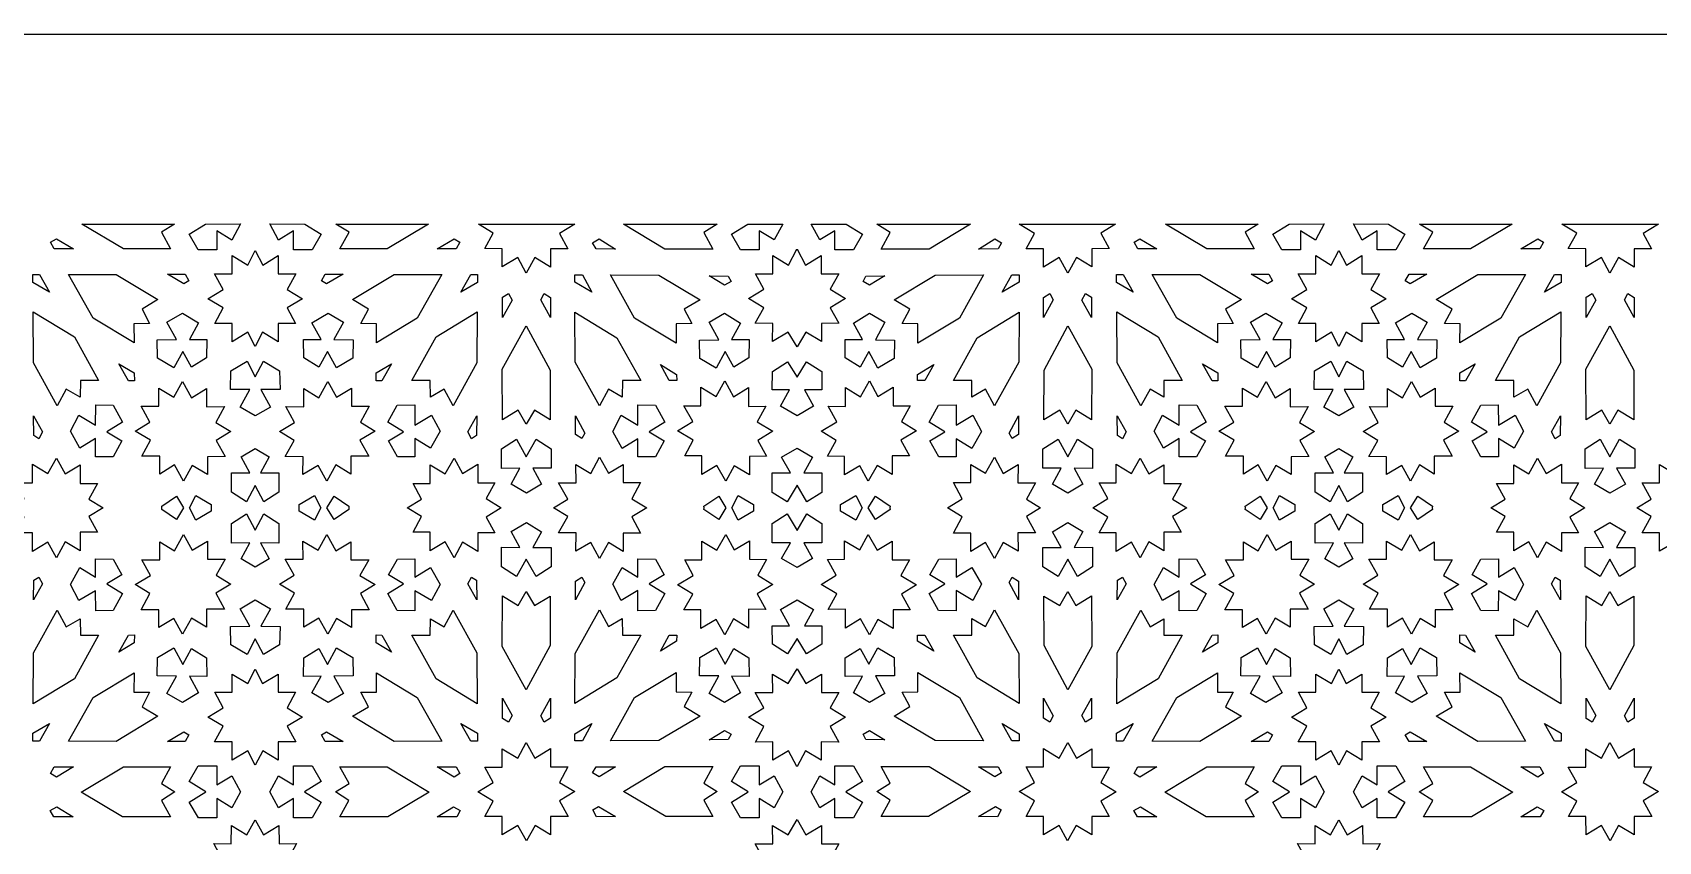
# Model space of a CAD drawing. Extents: x -340 to 340, y -245 to 245.
# Drawn here: x 5.1 to 176.7, y 159.7 to 245.1 of the extents above; entities that cross this region are included whole.
import ezdxf

# ---------------------------------------------------------------- set-up
doc = ezdxf.new("R2010")
doc.units = 0
doc.layers.add('LAYER_1', color=18, linetype='CONTINUOUS')

msp = doc.modelspace()

# ---------------------------------------------------------------- linework, layer by layer
at = {"layer": 'LAYER_1'}
msp.add_lwpolyline([(339.89, 144.89, 0.454904), (239.89, 244.89), (-340.11, 244.89), (-340.11, -245.11), (339.89, -245.11)], format="xyb", close=True, dxfattribs=at)
for points in [[(20.08, 224.88), (18.7, 224.01), (19.67, 222.26), (14.68, 222.27), (10.29, 224.88)], [(26.14, 223.19), (24.56, 224.17), (24.56, 222.16), (22.59, 222.15), (21.63, 223.82), (23.36, 224.88), (27.06, 224.89)], [(33.85, 224.88), (35.57, 223.82), (34.61, 222.15), (32.65, 222.16), (32.64, 224.17), (31.06, 223.19), (30.14, 224.89)], [(42.52, 222.27), (37.54, 222.26), (38.51, 224.01), (37.12, 224.88), (46.91, 224.88)], [(62.34, 224.88), (60.72, 223.9), (61.61, 222.26), (59.77, 222.27), (59.76, 220.34), (58.12, 221.34), (57.22, 219.69), (56.31, 221.34), (54.67, 220.35), (54.67, 222.28), (52.83, 222.29), (53.73, 223.92), (52.16, 224.88), (62.33, 224.88)], [(77.37, 224.88), (75.95, 223.98), (76.93, 222.24), (71.85, 222.23), (67.48, 224.86), (67.51, 224.88)], [(83.4, 223.21), (81.82, 224.18), (81.82, 222.16), (79.85, 222.15), (78.89, 223.82), (80.61, 224.88), (84.3, 224.88)], [(91, 224.88), (92.72, 223.82), (91.75, 222.15), (89.79, 222.16), (89.79, 224.18), (88.2, 223.21), (87.31, 224.88)], [(104.12, 224.86), (99.76, 222.23), (94.68, 222.24), (95.65, 223.98), (94.23, 224.88), (104.09, 224.88)], [(119.44, 224.88), (117.87, 223.92), (118.77, 222.29), (116.93, 222.28), (116.93, 220.35), (115.29, 221.34), (114.39, 219.69), (113.48, 221.34), (111.84, 220.34), (111.83, 222.27), (109.99, 222.26), (110.88, 223.9), (109.27, 224.88), (109.27, 224.88)], [(134.48, 224.88), (133.1, 224.01), (134.07, 222.26), (129.08, 222.27), (124.7, 224.88)], [(140.55, 223.19), (138.96, 224.17), (138.96, 222.16), (136.99, 222.15), (136.03, 223.82), (137.76, 224.88), (141.46, 224.89)], [(148.25, 224.88), (149.98, 223.82), (149.01, 222.15), (147.05, 222.16), (147.05, 224.17), (145.46, 223.19), (144.55, 224.89)], [(156.92, 222.27), (151.94, 222.26), (152.91, 224.01), (151.52, 224.88), (161.31, 224.88)], [(176.74, 224.88), (175.12, 223.9), (176.01, 222.26), (174.17, 222.27), (174.17, 220.34), (172.53, 221.34), (171.62, 219.69), (170.72, 221.34), (169.07, 220.35), (169.08, 222.28), (167.23, 222.29), (168.13, 223.92), (166.56, 224.88), (176.74, 224.88)], [(9.4, 222.27), (7.38, 222.26), (6.98, 222.96), (7.61, 223.34)], [(50.22, 222.96), (49.82, 222.26), (47.8, 222.27), (49.6, 223.34)], [(66.65, 222.24), (64.58, 222.25), (64.22, 222.9), (64.9, 223.31)], [(107.38, 222.9), (107.02, 222.25), (104.96, 222.24), (106.7, 223.31)], [(123.8, 222.27), (121.78, 222.26), (121.38, 222.96), (122.01, 223.34)], [(164.62, 222.96), (164.22, 222.26), (162.21, 222.27), (164, 223.34)], [(29.4, 220.56), (31.04, 221.55), (31.04, 219.62), (32.88, 219.61), (31.98, 217.98), (33.59, 217), (31.97, 216.02), (32.87, 214.38), (31.02, 214.39), (31.02, 212.46), (29.38, 213.46), (28.6, 211.96), (27.82, 213.46), (26.18, 212.46), (26.18, 214.39), (24.34, 214.38), (25.23, 216.02), (23.61, 217), (25.22, 217.98), (24.32, 219.61), (26.16, 219.62), (26.16, 221.55), (27.81, 220.56), (28.6, 222.09)], [(86.71, 220.56), (88.35, 221.56), (88.35, 219.63), (90.2, 219.64), (89.31, 218), (90.92, 217.02), (89.31, 216.04), (90.21, 214.41), (88.37, 214.4), (88.37, 212.47), (86.73, 213.46), (85.8, 211.91), (84.88, 213.46), (83.23, 212.47), (83.24, 214.4), (81.39, 214.41), (82.29, 216.04), (80.68, 217.02), (82.3, 218), (81.41, 219.64), (83.25, 219.63), (83.26, 221.56), (84.89, 220.56), (85.77, 222.22), (85.8, 222.14), (85.83, 222.22)], [(143.8, 220.56), (145.44, 221.55), (145.44, 219.62), (147.28, 219.61), (146.38, 217.98), (147.99, 217), (146.38, 216.02), (147.27, 214.38), (145.43, 214.39), (145.42, 212.46), (143.78, 213.46), (143, 211.96), (142.23, 213.46), (140.59, 212.46), (140.58, 214.39), (138.74, 214.38), (139.63, 216.02), (138.01, 217), (139.62, 217.98), (138.72, 219.61), (140.57, 219.62), (140.56, 221.55), (142.21, 220.56), (143, 222.09)], [(5.84, 219.54), (6.89, 217.68), (5.14, 218.72), (5.12, 219.55)], [(18.32, 216.91), (16.65, 215.9), (17.45, 214.39), (15.8, 214.36), (15.81, 212.33), (11.49, 214.94), (8.88, 219.56), (13.92, 219.57)], [(21.6, 218.88), (21.06, 218.56), (19.33, 219.58), (21.2, 219.58)], [(37.88, 219.58), (36.14, 218.56), (35.61, 218.88), (36, 219.58)], [(48.32, 219.56), (45.71, 214.94), (41.39, 212.33), (41.4, 214.36), (39.75, 214.39), (40.55, 215.9), (38.88, 216.91), (43.28, 219.57)], [(52.07, 218.72), (50.31, 217.68), (51.36, 219.54), (52.08, 219.55)], [(63.14, 219.51), (64.15, 217.68), (62.36, 218.76), (62.35, 219.52)], [(71.23, 219.49), (75.56, 216.89), (73.89, 215.88), (74.7, 214.37), (73.04, 214.33), (73.06, 212.31), (68.65, 214.95), (66.11, 219.51)], [(78.52, 219.38), (78.84, 218.82), (78.16, 218.42), (76.53, 219.4)], [(93.45, 218.42), (92.77, 218.82), (93.08, 219.38), (95.07, 219.4)], [(102.95, 214.95), (98.54, 212.31), (98.56, 214.33), (96.9, 214.37), (97.72, 215.88), (96.04, 216.89), (100.37, 219.49), (105.49, 219.51)], [(109.24, 218.76), (107.46, 217.68), (108.47, 219.51), (109.25, 219.52)], [(120.25, 219.54), (121.29, 217.68), (119.54, 218.72), (119.53, 219.55)], [(132.72, 216.91), (131.05, 215.9), (131.86, 214.39), (130.2, 214.36), (130.21, 212.33), (125.9, 214.94), (123.29, 219.56), (128.32, 219.57)], [(136, 218.88), (135.46, 218.56), (133.73, 219.58), (135.6, 219.58)], [(152.28, 219.58), (150.55, 218.56), (150.01, 218.88), (150.41, 219.58)], [(162.72, 219.56), (160.11, 214.94), (155.79, 212.33), (155.8, 214.36), (154.15, 214.39), (154.96, 215.9), (153.28, 216.91), (157.69, 219.57)], [(166.47, 218.72), (164.72, 217.68), (165.76, 219.54), (166.48, 219.55)], [(55.72, 216.83), (54.71, 215.01), (54.71, 217.17), (55.34, 217.55)], [(59.79, 217.13), (59.78, 215.02), (58.75, 216.89), (59.11, 217.55)], [(112.85, 216.89), (111.82, 215.02), (111.82, 217.13), (112.49, 217.55)], [(116.89, 217.17), (116.9, 215.01), (115.88, 216.83), (116.27, 217.55)], [(170.12, 216.83), (169.11, 215.01), (169.12, 217.17), (169.74, 217.55)], [(174.19, 217.13), (174.19, 215.02), (173.16, 216.89), (173.51, 217.55)], [(9.52, 212.97), (12.06, 208.35), (10.14, 208.36), (10.11, 206.62), (8.66, 207.46), (7.71, 205.7), (5.21, 210.23), (5.15, 215.6)], [(22.61, 214.44), (21.65, 212.69), (23.49, 212.7), (23.47, 210.76), (21.87, 209.76), (20.96, 211.44), (20, 209.69), (18.3, 210.71), (18.25, 212.66), (20.29, 212.68), (19.28, 214.53), (20.91, 215.47)], [(37.92, 214.53), (36.91, 212.68), (38.95, 212.66), (38.9, 210.71), (37.2, 209.69), (36.24, 211.44), (35.33, 209.76), (33.73, 210.76), (33.71, 212.7), (35.55, 212.69), (34.59, 214.44), (36.29, 215.47)], [(51.99, 210.23), (49.49, 205.7), (48.54, 207.46), (47.09, 206.62), (47.07, 208.36), (45.14, 208.35), (47.69, 212.97), (52.05, 215.6)], [(66.78, 212.86), (69.3, 208.35), (67.37, 208.35), (67.35, 206.61), (65.9, 207.45), (64.95, 205.69), (62.39, 210.29), (62.36, 215.57)], [(79.85, 214.43), (78.9, 212.68), (80.74, 212.7), (80.73, 210.76), (79.13, 209.76), (78.22, 211.43), (77.26, 209.68), (75.55, 210.7), (75.5, 212.64), (77.54, 212.67), (76.52, 214.52), (78.15, 215.46)], [(95.08, 214.52), (94.07, 212.67), (96.1, 212.64), (96.05, 210.7), (94.34, 209.68), (93.39, 211.43), (92.47, 209.76), (90.88, 210.76), (90.87, 212.7), (92.71, 212.68), (91.75, 214.43), (93.46, 215.46)], [(109.22, 210.29), (106.66, 205.69), (105.71, 207.45), (104.26, 206.61), (104.24, 208.35), (102.31, 208.35), (104.82, 212.86), (109.24, 215.57)], [(123.92, 212.97), (126.47, 208.35), (124.54, 208.36), (124.51, 206.62), (123.07, 207.46), (122.11, 205.7), (119.61, 210.23), (119.55, 215.6)], [(137.01, 214.44), (136.05, 212.69), (137.89, 212.7), (137.87, 210.76), (136.28, 209.76), (135.36, 211.44), (134.41, 209.69), (132.7, 210.71), (132.66, 212.66), (134.69, 212.68), (133.68, 214.53), (135.31, 215.47)], [(152.32, 214.53), (151.32, 212.68), (153.35, 212.66), (153.3, 210.71), (151.6, 209.69), (150.64, 211.44), (149.73, 209.76), (148.13, 210.76), (148.12, 212.7), (149.95, 212.69), (149, 214.44), (150.7, 215.47)], [(166.39, 210.23), (163.89, 205.7), (162.94, 207.46), (161.49, 206.62), (161.47, 208.36), (159.54, 208.35), (162.09, 212.97), (166.45, 215.6)], [(59.73, 209.45), (59.73, 204.22), (58.07, 205.24), (57.22, 203.75), (56.36, 205.24), (54.7, 204.22), (54.69, 209.55), (57.2, 214.13)], [(116.91, 209.55), (116.9, 204.22), (115.24, 205.24), (114.39, 203.75), (113.54, 205.24), (111.87, 204.22), (111.88, 209.45), (114.4, 214.13)], [(174.13, 209.45), (174.14, 204.22), (172.47, 205.24), (171.62, 203.75), (170.77, 205.24), (169.1, 204.22), (169.09, 209.55), (171.6, 214.13)], [(15.83, 209.16), (15.84, 208.34), (15.22, 208.34), (14.2, 210.14)], [(31.16, 209.38), (31.22, 207.43), (29.18, 207.41), (30.2, 205.56), (28.6, 204.63), (27, 205.56), (28.02, 207.41), (25.98, 207.43), (26.04, 209.38), (27.74, 210.4), (28.6, 208.76), (29.46, 210.4)], [(41.98, 208.34), (41.36, 208.34), (41.37, 209.16), (43, 210.14)], [(73.09, 209), (73.1, 208.35), (72.32, 208.35), (71.38, 210.05)], [(88.41, 209.32), (88.42, 207.37), (86.58, 207.39), (87.53, 205.64), (85.8, 204.62), (84.07, 205.64), (85.02, 207.39), (83.18, 207.37), (83.2, 209.32), (84.79, 210.32), (85.8, 208.71), (86.81, 210.32)], [(99.28, 208.35), (98.51, 208.35), (98.51, 209), (100.23, 210.05)], [(130.23, 209.16), (130.24, 208.34), (129.62, 208.34), (128.61, 210.14)], [(145.57, 209.38), (145.62, 207.43), (143.58, 207.41), (144.6, 205.56), (143, 204.63), (141.41, 205.56), (142.42, 207.41), (140.39, 207.43), (140.44, 209.38), (142.15, 210.4), (143, 208.76), (143.86, 210.4)], [(156.39, 208.34), (155.76, 208.34), (155.78, 209.16), (157.4, 210.14)], [(21.89, 206.55), (23.46, 207.51), (23.46, 205.6), (25.35, 205.61), (24.44, 203.93), (26.04, 202.97), (24.49, 202.03), (25.42, 200.33), (23.56, 200.32), (23.56, 198.44), (21.96, 199.4), (21.04, 197.73), (20.09, 199.45), (18.52, 198.49), (18.52, 200.39), (16.63, 200.38), (17.54, 202.06), (15.94, 203.02), (17.49, 203.97), (16.56, 205.67), (18.42, 205.67), (18.42, 207.56), (20.02, 206.6), (20.94, 208.27)], [(37.18, 206.6), (38.78, 207.56), (38.78, 205.67), (40.64, 205.67), (39.71, 203.97), (41.26, 203.02), (39.66, 202.06), (40.58, 200.38), (38.68, 200.39), (38.68, 198.49), (37.11, 199.45), (36.16, 197.73), (35.24, 199.4), (33.64, 198.44), (33.65, 200.32), (31.78, 200.33), (32.72, 202.03), (31.16, 202.97), (32.76, 203.93), (31.85, 205.61), (33.74, 205.6), (33.75, 207.51), (35.31, 206.55), (36.26, 208.27)], [(79.09, 206.65), (80.68, 207.62), (80.69, 205.63), (82.5, 205.64), (81.6, 203.99), (83.25, 203), (81.66, 202.03), (82.58, 200.36), (80.79, 200.35), (80.79, 198.39), (79.17, 199.36), (78.28, 197.73), (77.35, 199.4), (75.76, 198.43), (75.75, 200.42), (73.94, 200.41), (74.84, 202.06), (73.2, 203.04), (74.79, 204.02), (73.86, 205.69), (75.66, 205.7), (75.65, 207.66), (77.27, 206.69), (78.17, 208.32)], [(94.33, 206.69), (95.95, 207.66), (95.95, 205.7), (97.74, 205.69), (96.82, 204.02), (98.41, 203.04), (96.76, 202.06), (97.66, 200.41), (95.85, 200.42), (95.84, 198.43), (94.25, 199.4), (93.33, 197.73), (92.43, 199.36), (90.81, 198.39), (90.82, 200.35), (89.02, 200.36), (89.95, 202.03), (88.36, 203), (90, 203.99), (89.1, 205.64), (90.91, 205.63), (90.92, 207.62), (92.51, 206.65), (93.44, 208.32)], [(136.29, 206.55), (137.86, 207.51), (137.86, 205.6), (139.76, 205.61), (138.84, 203.93), (140.44, 202.97), (138.89, 202.03), (139.82, 200.33), (137.96, 200.32), (137.96, 198.44), (136.36, 199.4), (135.44, 197.73), (134.49, 199.45), (132.93, 198.49), (132.92, 200.39), (131.03, 200.38), (131.94, 202.06), (130.34, 203.02), (131.9, 203.97), (130.96, 205.67), (132.83, 205.67), (132.82, 207.56), (134.42, 206.6), (135.34, 208.27)], [(151.59, 206.6), (153.18, 207.56), (153.18, 205.67), (155.05, 205.67), (154.11, 203.97), (155.66, 203.02), (154.06, 202.06), (154.98, 200.38), (153.08, 200.39), (153.08, 198.49), (151.51, 199.45), (150.56, 197.73), (149.64, 199.4), (148.05, 198.44), (148.05, 200.32), (146.18, 200.33), (147.12, 202.03), (145.57, 202.97), (147.16, 203.93), (146.25, 205.61), (148.15, 205.6), (148.15, 207.51), (149.72, 206.55), (150.67, 208.27)], [(6.14, 202.93), (5.76, 202.21), (5.22, 202.54), (5.21, 204.63)], [(13.62, 205.75), (14.6, 203.96), (12.93, 202.95), (14.53, 202), (13.59, 200.32), (11.74, 200.3), (11.74, 202.23), (10.08, 201.22), (9.09, 203), (9.98, 204.71), (11.75, 203.66), (11.76, 205.79)], [(45.45, 203.66), (47.22, 204.71), (48.11, 203), (47.12, 201.22), (45.46, 202.23), (45.47, 200.3), (43.61, 200.32), (42.67, 202), (44.27, 202.95), (42.6, 203.96), (43.59, 205.75), (45.44, 205.79)], [(51.98, 202.54), (51.44, 202.21), (51.06, 202.93), (51.99, 204.63)], [(63.4, 202.8), (63.09, 202.24), (62.42, 202.65), (62.41, 204.62)], [(70.85, 205.75), (71.84, 203.97), (70.18, 202.95), (71.78, 202), (70.85, 200.32), (68.99, 200.29), (68.99, 202.22), (67.33, 201.2), (66.34, 202.98), (67.22, 204.7), (69, 203.65), (69, 205.78)], [(102.61, 203.65), (104.38, 204.7), (105.26, 202.98), (104.27, 201.2), (102.61, 202.22), (102.61, 200.29), (100.76, 200.32), (99.82, 202), (101.42, 202.95), (99.76, 203.97), (100.75, 205.75), (102.61, 205.78)], [(109.18, 202.65), (108.51, 202.24), (108.21, 202.8), (109.19, 204.62)], [(120.54, 202.93), (120.16, 202.21), (119.63, 202.54), (119.61, 204.63)], [(128.02, 205.75), (129, 203.96), (127.34, 202.95), (128.94, 202), (127.99, 200.32), (126.14, 200.3), (126.15, 202.23), (124.48, 201.22), (123.49, 203), (124.38, 204.71), (126.15, 203.66), (126.16, 205.79)], [(159.85, 203.66), (161.62, 204.71), (162.51, 203), (161.52, 201.22), (159.86, 202.23), (159.87, 200.3), (158.01, 200.32), (157.07, 202), (158.67, 202.95), (157.01, 203.96), (157.99, 205.75), (159.84, 205.79)], [(166.38, 202.54), (165.84, 202.21), (165.46, 202.93), (166.4, 204.63)], [(30.09, 200.29), (29.16, 198.62), (31.09, 198.63), (31.1, 196.57), (29.52, 195.55), (28.6, 197.27), (27.68, 195.55), (26.1, 196.57), (26.11, 198.63), (28.04, 198.62), (27.11, 200.29), (28.6, 201.19)], [(59.84, 201.15), (59.83, 199.09), (57.91, 199.09), (58.84, 197.43), (57.23, 196.47), (55.61, 197.42), (56.54, 199.09), (54.61, 199.08), (54.61, 201.14), (56.19, 202.16), (57.22, 200.32), (58.25, 202.16)], [(87.44, 200.28), (86.51, 198.62), (88.43, 198.61), (88.43, 196.55), (86.84, 195.54), (85.8, 197.32), (84.77, 195.54), (83.18, 196.55), (83.17, 198.61), (85.1, 198.62), (84.16, 200.28), (85.8, 201.21)], [(114.38, 200.32), (115.41, 202.16), (117, 201.14), (116.99, 199.08), (115.07, 199.09), (115.99, 197.42), (114.38, 196.47), (112.76, 197.43), (113.69, 199.09), (111.77, 199.09), (111.77, 201.15), (113.36, 202.16)], [(144.49, 200.29), (143.57, 198.62), (145.49, 198.63), (145.5, 196.57), (143.92, 195.55), (143, 197.27), (142.09, 195.55), (140.5, 196.57), (140.52, 198.63), (142.44, 198.62), (141.52, 200.29), (143, 201.19)], [(174.24, 201.15), (174.24, 199.09), (172.31, 199.09), (173.25, 197.43), (171.63, 196.47), (170.01, 197.42), (170.94, 199.09), (169.02, 199.08), (169.01, 201.14), (170.59, 202.16), (171.62, 200.32), (172.65, 202.16)], [(8.53, 198.5), (10.13, 199.46), (10.13, 197.47), (11.94, 197.47), (11.03, 195.83), (12.54, 194.91), (11.03, 194), (11.94, 192.35), (10.13, 192.36), (10.13, 190.37), (8.53, 191.33), (7.62, 189.65), (6.72, 191.28), (5.1, 190.31), (5.09, 192.27), (3.3, 192.27), (4.22, 193.94), (2.63, 194.91), (4.22, 195.89), (3.3, 197.56), (5.09, 197.56), (5.1, 199.52), (6.72, 198.54), (7.62, 200.17)], [(50.49, 198.54), (52.1, 199.52), (52.11, 197.56), (53.9, 197.56), (52.98, 195.89), (54.58, 194.91), (52.98, 193.94), (53.9, 192.27), (52.11, 192.27), (52.1, 190.31), (50.49, 191.28), (49.59, 189.65), (48.67, 191.33), (47.07, 190.37), (47.07, 192.36), (45.26, 192.35), (46.17, 194), (44.66, 194.91), (46.17, 195.83), (45.26, 197.47), (47.07, 197.47), (47.07, 199.46), (48.67, 198.5), (49.59, 200.17)], [(65.89, 198.57), (67.45, 199.51), (67.45, 197.58), (69.29, 197.59), (68.35, 195.86), (69.93, 194.91), (68.35, 193.97), (69.29, 192.24), (67.45, 192.25), (67.45, 190.32), (65.89, 191.26), (64.95, 189.57), (64.02, 191.27), (62.46, 190.33), (62.47, 192.27), (60.63, 192.28), (61.59, 194), (60.08, 194.91), (61.59, 195.83), (60.63, 197.55), (62.47, 197.56), (62.46, 199.49), (64.02, 198.56), (64.95, 200.26)], [(107.58, 198.56), (109.14, 199.49), (109.13, 197.56), (110.97, 197.55), (110.02, 195.83), (111.52, 194.91), (110.02, 194), (110.97, 192.28), (109.13, 192.27), (109.14, 190.33), (107.58, 191.27), (106.65, 189.57), (105.71, 191.26), (104.16, 190.32), (104.15, 192.25), (102.31, 192.24), (103.25, 193.97), (101.68, 194.91), (103.25, 195.86), (102.31, 197.59), (104.15, 197.58), (104.16, 199.51), (105.71, 198.57), (106.65, 200.26)], [(122.94, 198.5), (124.53, 199.46), (124.53, 197.47), (126.35, 197.47), (125.44, 195.83), (126.94, 194.91), (125.44, 194), (126.35, 192.35), (124.53, 192.36), (124.53, 190.37), (122.94, 191.33), (122.02, 189.65), (121.12, 191.28), (119.5, 190.31), (119.5, 192.27), (117.7, 192.27), (118.62, 193.94), (117.03, 194.91), (118.62, 195.89), (117.7, 197.56), (119.5, 197.56), (119.5, 199.52), (121.12, 198.54), (122.02, 200.17)], [(164.89, 198.54), (166.51, 199.52), (166.51, 197.56), (168.3, 197.56), (167.38, 195.89), (168.98, 194.91), (167.38, 193.94), (168.3, 192.27), (166.51, 192.27), (166.51, 190.31), (164.89, 191.28), (163.99, 189.65), (163.07, 191.33), (161.47, 190.37), (161.47, 192.36), (159.66, 192.35), (160.57, 194), (159.06, 194.91), (160.57, 195.83), (159.66, 197.47), (161.47, 197.47), (161.47, 199.46), (163.07, 198.5), (163.99, 200.17)], [(180.3, 198.57), (181.85, 199.51), (181.85, 197.58), (183.7, 197.59), (182.75, 195.86), (184.33, 194.91), (182.75, 193.97), (183.7, 192.24), (181.85, 192.25), (181.85, 190.32), (180.3, 191.26), (179.36, 189.57), (178.43, 191.27), (176.87, 190.33), (176.87, 192.27), (175.03, 192.28), (175.99, 194), (174.48, 194.91), (175.99, 195.83), (175.03, 197.55), (176.87, 197.56), (176.87, 199.49), (178.43, 198.56), (179.36, 200.26)], [(21.03, 194.91), (20.28, 193.68), (18.73, 194.75), (18.73, 194.91), (18.73, 195.08), (20.28, 196.15)], [(23.95, 195.28), (23.96, 194.91), (23.95, 194.55), (22.33, 193.6), (21.66, 194.91), (22.33, 196.23)], [(35.54, 194.91), (34.87, 193.6), (33.25, 194.55), (33.24, 194.91), (33.25, 195.28), (34.87, 196.23)], [(38.47, 195.08), (38.47, 194.91), (38.47, 194.75), (36.92, 193.68), (36.17, 194.91), (36.92, 196.15)], [(78.28, 194.91), (77.53, 193.68), (75.98, 194.75), (75.99, 194.91), (75.98, 195.08), (77.53, 196.15)], [(81.21, 195.28), (81.22, 194.91), (81.21, 194.55), (79.59, 193.6), (78.91, 194.91), (79.59, 196.23)], [(92.69, 194.91), (92.02, 193.6), (90.4, 194.55), (90.38, 194.91), (90.4, 195.28), (92.02, 196.23)], [(95.62, 195.08), (95.61, 194.91), (95.62, 194.75), (94.07, 193.68), (93.32, 194.91), (94.07, 196.15)], [(135.43, 194.91), (134.68, 193.68), (133.13, 194.75), (133.14, 194.91), (133.13, 195.08), (134.68, 196.15)], [(138.35, 195.28), (138.37, 194.91), (138.35, 194.55), (136.73, 193.6), (136.06, 194.91), (136.73, 196.23)], [(149.95, 194.91), (149.27, 193.6), (147.65, 194.55), (147.64, 194.91), (147.65, 195.28), (149.27, 196.23)], [(152.88, 195.08), (152.87, 194.91), (152.88, 194.75), (151.33, 193.68), (150.58, 194.91), (151.33, 196.15)], [(31.1, 193.26), (31.09, 191.2), (29.16, 191.21), (30.09, 189.54), (28.6, 188.64), (27.11, 189.54), (28.04, 191.21), (26.11, 191.2), (26.1, 193.26), (27.68, 194.28), (28.6, 192.56), (29.52, 194.28)], [(88.43, 193.28), (88.43, 191.22), (86.51, 191.21), (87.44, 189.55), (85.8, 188.62), (84.16, 189.55), (85.1, 191.21), (83.17, 191.22), (83.18, 193.28), (84.77, 194.29), (85.8, 192.51), (86.84, 194.29)], [(145.5, 193.26), (145.49, 191.2), (143.57, 191.21), (144.49, 189.54), (143, 188.64), (141.52, 189.54), (142.44, 191.21), (140.52, 191.2), (140.5, 193.26), (142.09, 194.28), (143, 192.56), (143.92, 194.28)], [(58.84, 192.4), (57.91, 190.74), (59.83, 190.74), (59.84, 188.68), (58.25, 187.66), (57.22, 189.51), (56.19, 187.67), (54.61, 188.68), (54.61, 190.75), (56.54, 190.74), (55.61, 192.41), (57.23, 193.36)], [(115.99, 192.41), (115.07, 190.74), (116.99, 190.75), (117, 188.68), (115.41, 187.67), (114.38, 189.51), (113.36, 187.66), (111.77, 188.68), (111.77, 190.74), (113.69, 190.74), (112.76, 192.4), (114.38, 193.36)], [(173.25, 192.4), (172.31, 190.74), (174.24, 190.74), (174.24, 188.68), (172.65, 187.66), (171.62, 189.51), (170.59, 187.67), (169.01, 188.68), (169.02, 190.75), (170.94, 190.74), (170.01, 192.41), (171.63, 193.36)], [(21.96, 190.43), (23.56, 191.39), (23.56, 189.51), (25.42, 189.5), (24.49, 187.8), (26.04, 186.86), (24.44, 185.89), (25.35, 184.22), (23.46, 184.22), (23.46, 182.32), (21.89, 183.28), (20.94, 181.56), (20.02, 183.23), (18.42, 182.27), (18.42, 184.15), (16.56, 184.16), (17.49, 185.86), (15.94, 186.81), (17.54, 187.77), (16.63, 189.44), (18.52, 189.44), (18.52, 191.34), (20.09, 190.38), (21.04, 192.1)], [(37.11, 190.38), (38.68, 191.34), (38.68, 189.44), (40.58, 189.44), (39.66, 187.77), (41.26, 186.81), (39.71, 185.86), (40.64, 184.16), (38.78, 184.15), (38.78, 182.27), (37.18, 183.23), (36.26, 181.56), (35.31, 183.28), (33.75, 182.32), (33.74, 184.22), (31.85, 184.22), (32.76, 185.89), (31.16, 186.86), (32.72, 187.8), (31.78, 189.5), (33.65, 189.51), (33.64, 191.39), (35.24, 190.43), (36.16, 192.1)], [(79.17, 190.47), (80.79, 191.44), (80.79, 189.48), (82.58, 189.47), (81.66, 187.8), (83.25, 186.83), (81.6, 185.84), (82.5, 184.19), (80.69, 184.2), (80.68, 182.21), (79.09, 183.18), (78.17, 181.51), (77.27, 183.14), (75.65, 182.17), (75.66, 184.13), (73.86, 184.14), (74.79, 185.81), (73.2, 186.78), (74.84, 187.77), (73.94, 189.42), (75.75, 189.41), (75.76, 191.4), (77.35, 190.43), (78.28, 192.1)], [(94.25, 190.43), (95.84, 191.4), (95.85, 189.41), (97.66, 189.42), (96.76, 187.77), (98.41, 186.78), (96.82, 185.81), (97.74, 184.14), (95.95, 184.13), (95.95, 182.17), (94.33, 183.14), (93.44, 181.51), (92.51, 183.18), (90.92, 182.21), (90.91, 184.2), (89.1, 184.19), (90, 185.84), (88.36, 186.83), (89.95, 187.8), (89.02, 189.47), (90.82, 189.48), (90.81, 191.44), (92.43, 190.47), (93.33, 192.1)], [(136.36, 190.43), (137.96, 191.39), (137.96, 189.51), (139.82, 189.5), (138.89, 187.8), (140.44, 186.86), (138.84, 185.89), (139.76, 184.22), (137.86, 184.22), (137.86, 182.32), (136.29, 183.28), (135.34, 181.56), (134.42, 183.23), (132.82, 182.27), (132.83, 184.15), (130.96, 184.16), (131.9, 185.86), (130.34, 186.81), (131.94, 187.77), (131.03, 189.44), (132.92, 189.44), (132.93, 191.34), (134.49, 190.38), (135.44, 192.1)], [(151.51, 190.38), (153.08, 191.34), (153.08, 189.44), (154.98, 189.44), (154.06, 187.77), (155.66, 186.81), (154.11, 185.86), (155.05, 184.16), (153.18, 184.15), (153.18, 182.27), (151.59, 183.23), (150.67, 181.56), (149.72, 183.28), (148.15, 182.32), (148.15, 184.22), (146.25, 184.22), (147.16, 185.89), (145.57, 186.86), (147.12, 187.8), (146.18, 189.5), (148.05, 189.51), (148.05, 191.39), (149.64, 190.43), (150.56, 192.1)], [(13.59, 189.51), (14.53, 187.83), (12.93, 186.88), (14.6, 185.87), (13.62, 184.08), (11.76, 184.04), (11.75, 186.17), (9.98, 185.12), (9.09, 186.83), (10.08, 188.61), (11.74, 187.6), (11.74, 189.53)], [(45.46, 187.6), (47.12, 188.61), (48.11, 186.83), (47.22, 185.12), (45.45, 186.17), (45.44, 184.04), (43.59, 184.08), (42.6, 185.87), (44.27, 186.88), (42.67, 187.83), (43.61, 189.51), (45.47, 189.53)], [(70.85, 189.51), (71.78, 187.83), (70.18, 186.88), (71.84, 185.86), (70.85, 184.08), (69, 184.04), (69, 186.18), (67.22, 185.13), (66.34, 186.85), (67.33, 188.62), (68.99, 187.61), (68.99, 189.54)], [(102.61, 187.61), (104.27, 188.62), (105.26, 186.85), (104.38, 185.13), (102.61, 186.18), (102.61, 184.04), (100.75, 184.08), (99.76, 185.86), (101.42, 186.88), (99.82, 187.83), (100.76, 189.51), (102.61, 189.54)], [(127.99, 189.51), (128.94, 187.83), (127.34, 186.88), (129, 185.87), (128.02, 184.08), (126.16, 184.04), (126.15, 186.17), (124.38, 185.12), (123.49, 186.83), (124.48, 188.61), (126.15, 187.6), (126.14, 189.53)], [(159.86, 187.6), (161.52, 188.61), (162.51, 186.83), (161.62, 185.12), (159.85, 186.17), (159.84, 184.04), (157.99, 184.08), (157.01, 185.87), (158.67, 186.88), (157.07, 187.83), (158.01, 189.51), (159.87, 189.53)], [(6.14, 186.9), (5.21, 185.2), (5.22, 187.28), (5.76, 187.61)], [(51.98, 187.28), (51.99, 185.2), (51.06, 186.9), (51.44, 187.61)], [(63.4, 187.02), (62.41, 185.21), (62.42, 187.18), (63.09, 187.59)], [(109.18, 187.18), (109.19, 185.21), (108.21, 187.02), (108.51, 187.59)], [(120.54, 186.9), (119.61, 185.2), (119.63, 187.28), (120.16, 187.61)], [(166.38, 187.28), (166.4, 185.2), (165.46, 186.9), (165.84, 187.61)], [(58.07, 184.59), (59.73, 185.6), (59.73, 180.38), (57.2, 175.7), (54.69, 180.28), (54.7, 185.61), (56.36, 184.59), (57.22, 186.08)], [(115.24, 184.59), (116.9, 185.61), (116.91, 180.28), (114.4, 175.7), (111.88, 180.38), (111.87, 185.6), (113.54, 184.59), (114.39, 186.08)], [(172.47, 184.59), (174.14, 185.6), (174.13, 180.38), (171.6, 175.7), (169.09, 180.28), (169.1, 185.61), (170.77, 184.59), (171.62, 186.08)], [(8.66, 182.36), (10.11, 183.21), (10.14, 181.47), (12.06, 181.48), (9.52, 176.86), (5.15, 174.23), (5.21, 179.6), (7.71, 184.12)], [(30.2, 184.27), (29.18, 182.42), (31.22, 182.4), (31.16, 180.45), (29.46, 179.43), (28.6, 181.07), (27.74, 179.43), (26.04, 180.45), (25.98, 182.4), (28.02, 182.42), (27, 184.27), (28.6, 185.2)], [(51.99, 179.6), (52.05, 174.23), (47.69, 176.86), (45.14, 181.48), (47.07, 181.47), (47.09, 183.21), (48.54, 182.36), (49.49, 184.12)], [(65.9, 182.38), (67.35, 183.22), (67.37, 181.48), (69.3, 181.48), (66.78, 176.96), (62.36, 174.25), (62.39, 179.54), (64.95, 184.14)], [(87.53, 184.19), (86.58, 182.44), (88.42, 182.46), (88.41, 180.51), (86.81, 179.51), (85.8, 181.12), (84.79, 179.51), (83.2, 180.51), (83.18, 182.46), (85.02, 182.44), (84.07, 184.19), (85.8, 185.21)], [(109.22, 179.54), (109.24, 174.25), (104.82, 176.96), (102.31, 181.48), (104.24, 181.48), (104.26, 183.22), (105.71, 182.38), (106.66, 184.14)], [(123.07, 182.36), (124.51, 183.21), (124.54, 181.47), (126.47, 181.48), (123.92, 176.86), (119.55, 174.23), (119.61, 179.6), (122.11, 184.12)], [(144.6, 184.27), (143.58, 182.42), (145.62, 182.4), (145.57, 180.45), (143.86, 179.43), (143, 181.07), (142.15, 179.43), (140.44, 180.45), (140.39, 182.4), (142.42, 182.42), (141.41, 184.27), (143, 185.2)], [(166.39, 179.6), (166.45, 174.23), (162.09, 176.86), (159.54, 181.48), (161.47, 181.47), (161.49, 183.21), (162.94, 182.36), (163.89, 184.12)], [(15.83, 180.67), (14.2, 179.69), (15.22, 181.48), (15.84, 181.49)], [(41.98, 181.48), (43, 179.69), (41.37, 180.67), (41.36, 181.49)], [(73.09, 180.83), (71.38, 179.78), (72.32, 181.48), (73.1, 181.48)], [(99.28, 181.48), (100.23, 179.78), (98.51, 180.83), (98.51, 181.48)], [(130.23, 180.67), (128.61, 179.69), (129.62, 181.48), (130.24, 181.49)], [(156.39, 181.48), (157.4, 179.69), (155.78, 180.67), (155.76, 181.49)], [(20.96, 178.39), (21.87, 180.07), (23.47, 179.07), (23.49, 177.12), (21.65, 177.14), (22.61, 175.39), (20.91, 174.36), (19.28, 175.3), (20.29, 177.15), (18.25, 177.17), (18.3, 179.12), (20, 180.14)], [(38.9, 179.12), (38.95, 177.17), (36.91, 177.15), (37.92, 175.3), (36.29, 174.36), (34.59, 175.39), (35.55, 177.14), (33.71, 177.12), (33.73, 179.07), (35.33, 180.07), (36.24, 178.39), (37.2, 180.14)], [(78.22, 178.4), (79.13, 180.07), (80.73, 179.07), (80.74, 177.12), (78.9, 177.15), (79.85, 175.39), (78.15, 174.37), (76.52, 175.31), (77.54, 177.16), (75.5, 177.19), (75.55, 179.13), (77.26, 180.15)], [(96.05, 179.13), (96.1, 177.19), (94.07, 177.16), (95.08, 175.31), (93.46, 174.37), (91.75, 175.39), (92.71, 177.15), (90.87, 177.12), (90.88, 179.07), (92.47, 180.07), (93.39, 178.4), (94.34, 180.15)], [(135.36, 178.39), (136.28, 180.07), (137.87, 179.07), (137.89, 177.12), (136.05, 177.14), (137.01, 175.39), (135.31, 174.36), (133.68, 175.3), (134.69, 177.15), (132.66, 177.17), (132.7, 179.12), (134.41, 180.14)], [(153.3, 179.12), (153.35, 177.17), (151.32, 177.15), (152.32, 175.3), (150.7, 174.36), (149, 175.39), (149.95, 177.14), (148.12, 177.12), (148.13, 179.07), (149.73, 180.07), (150.64, 178.39), (151.6, 180.14)], [(15.8, 175.47), (17.45, 175.44), (16.65, 173.92), (18.32, 172.92), (13.92, 170.26), (8.88, 170.27), (11.49, 174.89), (15.81, 177.5)], [(29.38, 176.37), (31.02, 177.37), (31.02, 175.44), (32.87, 175.45), (31.97, 173.81), (33.59, 172.83), (31.98, 171.85), (32.88, 170.22), (31.04, 170.21), (31.04, 168.28), (29.4, 169.27), (28.6, 167.74), (27.81, 169.27), (26.16, 168.28), (26.16, 170.21), (24.32, 170.22), (25.22, 171.85), (23.61, 172.83), (25.23, 173.81), (24.34, 175.45), (26.18, 175.44), (26.18, 177.37), (27.82, 176.37), (28.6, 177.87)], [(45.71, 174.89), (48.32, 170.27), (43.28, 170.26), (38.88, 172.92), (40.55, 173.92), (39.75, 175.44), (41.4, 175.47), (41.39, 177.5)], [(73.04, 175.5), (74.7, 175.46), (73.89, 173.95), (75.56, 172.93), (71.23, 170.34), (66.11, 170.31), (68.65, 174.88), (73.06, 177.52)], [(86.73, 176.37), (88.37, 177.36), (88.37, 175.42), (90.21, 175.42), (89.31, 173.79), (90.92, 172.81), (89.31, 171.83), (90.2, 170.19), (88.35, 170.2), (88.35, 168.27), (86.71, 169.27), (85.83, 167.61), (85.8, 167.69), (85.77, 167.61), (84.89, 169.27), (83.26, 168.27), (83.25, 170.2), (81.41, 170.19), (82.3, 171.83), (80.68, 172.81), (82.29, 173.79), (81.39, 175.42), (83.24, 175.42), (83.23, 177.36), (84.88, 176.37), (85.8, 177.92)], [(102.95, 174.88), (105.49, 170.31), (100.37, 170.34), (96.04, 172.93), (97.72, 173.95), (96.9, 175.46), (98.56, 175.5), (98.54, 177.52)], [(130.2, 175.47), (131.86, 175.44), (131.05, 173.92), (132.72, 172.92), (128.32, 170.26), (123.29, 170.27), (125.9, 174.89), (130.21, 177.5)], [(143.78, 176.37), (145.42, 177.37), (145.43, 175.44), (147.27, 175.45), (146.38, 173.81), (147.99, 172.83), (146.38, 171.85), (147.28, 170.22), (145.44, 170.21), (145.44, 168.28), (143.8, 169.27), (143, 167.74), (142.21, 169.27), (140.56, 168.28), (140.57, 170.21), (138.72, 170.22), (139.62, 171.85), (138.01, 172.83), (139.63, 173.81), (138.74, 175.45), (140.58, 175.44), (140.59, 177.37), (142.23, 176.37), (143, 177.87)], [(160.11, 174.89), (162.72, 170.27), (157.69, 170.26), (153.28, 172.92), (154.96, 173.92), (154.15, 175.44), (155.8, 175.47), (155.79, 177.5)], [(55.72, 172.99), (55.34, 172.28), (54.71, 172.66), (54.71, 174.82)], [(59.79, 172.7), (59.11, 172.28), (58.75, 172.94), (59.78, 174.81)], [(112.85, 172.94), (112.49, 172.28), (111.82, 172.7), (111.82, 174.81)], [(116.89, 172.66), (116.27, 172.28), (115.88, 172.99), (116.9, 174.82)], [(170.12, 172.99), (169.74, 172.28), (169.12, 172.66), (169.11, 174.82)], [(174.19, 172.7), (173.51, 172.28), (173.16, 172.94), (174.19, 174.81)], [(5.84, 170.28), (5.12, 170.28), (5.14, 171.11), (6.89, 172.15)], [(52.07, 171.11), (52.08, 170.28), (51.36, 170.28), (50.31, 172.15)], [(63.14, 170.32), (62.35, 170.31), (62.36, 171.07), (64.15, 172.15)], [(109.24, 171.07), (109.25, 170.31), (108.47, 170.32), (107.46, 172.15)], [(120.25, 170.28), (119.53, 170.28), (119.54, 171.11), (121.29, 172.15)], [(166.47, 171.11), (166.48, 170.28), (165.76, 170.28), (164.72, 172.15)], [(21.6, 170.95), (21.2, 170.25), (19.33, 170.25), (21.06, 171.27)], [(37.88, 170.25), (36, 170.25), (35.61, 170.95), (36.14, 171.27)], [(58.12, 168.49), (59.76, 169.49), (59.77, 167.56), (61.61, 167.57), (60.72, 165.93), (62.34, 164.95), (60.72, 163.97), (61.63, 162.34), (59.78, 162.33), (59.79, 160.4), (58.14, 161.39), (57.24, 159.74), (56.33, 161.39), (54.69, 160.38), (54.69, 162.32), (52.84, 162.31), (53.74, 163.95), (52.12, 164.92), (53.73, 165.91), (52.83, 167.54), (54.67, 167.54), (54.67, 169.48), (56.31, 168.49), (57.22, 170.14)], [(78.84, 171.01), (78.52, 170.45), (76.53, 170.43), (78.16, 171.41)], [(95.07, 170.43), (93.08, 170.45), (92.77, 171.01), (93.45, 171.41)], [(115.29, 168.49), (116.93, 169.48), (116.93, 167.54), (118.77, 167.54), (117.87, 165.91), (119.49, 164.92), (117.87, 163.95), (118.76, 162.31), (116.92, 162.32), (116.91, 160.38), (115.27, 161.39), (114.36, 159.74), (113.46, 161.39), (111.82, 160.4), (111.82, 162.33), (109.98, 162.34), (110.88, 163.97), (109.27, 164.95), (110.88, 165.93), (109.99, 167.57), (111.83, 167.56), (111.84, 169.49), (113.48, 168.49), (114.39, 170.14)], [(136, 170.95), (135.6, 170.25), (133.73, 170.25), (135.46, 171.27)], [(152.28, 170.25), (150.41, 170.25), (150.01, 170.95), (150.55, 171.27)], [(172.53, 168.49), (174.17, 169.49), (174.17, 167.56), (176.01, 167.57), (175.12, 165.93), (176.74, 164.95), (175.13, 163.97), (176.03, 162.34), (174.19, 162.33), (174.19, 160.4), (172.54, 161.39), (171.64, 159.74), (170.73, 161.39), (169.1, 160.38), (169.09, 162.32), (167.25, 162.31), (168.14, 163.95), (166.52, 164.92), (168.13, 165.91), (167.23, 167.54), (169.08, 167.54), (169.07, 169.48), (170.72, 168.49), (171.62, 170.14)], [(9.4, 167.56), (7.61, 166.49), (6.98, 166.87), (7.38, 167.57)], [(18.7, 165.82), (20.12, 164.93), (18.7, 164.03), (19.67, 162.28), (14.59, 162.28), (10.23, 164.91), (14.68, 167.56), (19.67, 167.57)], [(24.56, 167.67), (24.56, 165.66), (26.14, 166.63), (27.06, 164.94), (26.15, 163.24), (24.56, 164.21), (24.56, 162.2), (22.6, 162.19), (21.63, 163.85), (23.38, 164.93), (21.63, 166.01), (22.59, 167.67)], [(35.57, 166.01), (33.82, 164.93), (35.57, 163.85), (34.6, 162.19), (32.64, 162.2), (32.64, 164.21), (31.05, 163.24), (30.14, 164.94), (31.06, 166.63), (32.64, 165.66), (32.65, 167.67), (34.61, 167.67)], [(42.52, 167.56), (46.97, 164.91), (42.61, 162.28), (37.53, 162.28), (38.5, 164.03), (37.08, 164.93), (38.51, 165.82), (37.54, 167.57)], [(50.22, 166.87), (49.6, 166.49), (47.8, 167.56), (49.82, 167.57)], [(64.9, 166.52), (64.22, 166.92), (64.58, 167.58), (66.65, 167.58)], [(76.93, 167.59), (75.95, 165.85), (77.37, 164.95), (75.95, 164.06), (76.92, 162.31), (71.94, 162.32), (67.48, 164.97), (71.85, 167.6)], [(81.82, 167.67), (81.82, 165.65), (83.4, 166.62), (84.31, 164.92), (83.4, 163.23), (81.81, 164.21), (81.81, 162.19), (79.85, 162.19), (78.88, 163.85), (80.64, 164.93), (78.89, 166.01), (79.85, 167.67)], [(92.72, 166.01), (90.96, 164.93), (92.72, 163.85), (91.76, 162.19), (89.79, 162.19), (89.79, 164.21), (88.21, 163.23), (87.29, 164.92), (88.2, 166.62), (89.79, 165.65), (89.79, 167.67), (91.75, 167.67)], [(104.12, 164.97), (99.67, 162.32), (94.68, 162.31), (95.65, 164.06), (94.23, 164.95), (95.65, 165.85), (94.68, 167.59), (99.76, 167.6)], [(107.02, 167.58), (107.38, 166.92), (106.7, 166.52), (104.96, 167.58)], [(123.8, 167.56), (122.01, 166.49), (121.38, 166.87), (121.78, 167.57)], [(133.1, 165.82), (134.52, 164.93), (133.1, 164.03), (134.08, 162.28), (128.99, 162.28), (124.63, 164.91), (129.08, 167.56), (134.07, 167.57)], [(138.96, 167.67), (138.96, 165.66), (140.55, 166.63), (141.46, 164.94), (140.55, 163.24), (138.96, 164.21), (138.97, 162.2), (137, 162.19), (136.03, 163.85), (137.79, 164.93), (136.03, 166.01), (136.99, 167.67)], [(149.98, 166.01), (148.22, 164.93), (149.97, 163.85), (149, 162.19), (147.04, 162.2), (147.04, 164.21), (145.46, 163.24), (144.55, 164.94), (145.46, 166.63), (147.05, 165.66), (147.05, 167.67), (149.01, 167.67)], [(156.92, 167.56), (161.38, 164.91), (157.01, 162.28), (151.93, 162.28), (152.91, 164.03), (151.49, 164.93), (152.91, 165.82), (151.94, 167.57)], [(164.62, 166.87), (164, 166.49), (162.21, 167.56), (164.22, 167.57)], [(9.39, 162.29), (7.33, 162.3), (6.96, 162.95), (7.65, 163.36)], [(50.24, 162.95), (49.87, 162.3), (47.81, 162.29), (49.55, 163.36)], [(66.65, 162.32), (64.64, 162.3), (64.23, 163.01), (64.86, 163.39)], [(107.37, 163.01), (106.97, 162.3), (104.95, 162.32), (106.74, 163.39)], [(123.79, 162.29), (121.73, 162.3), (121.37, 162.95), (122.05, 163.36)], [(164.64, 162.95), (164.27, 162.3), (162.21, 162.29), (163.95, 163.36)], [(29.47, 160.39), (31.11, 161.39), (31.12, 159.45), (32.96, 159.46), (32.07, 157.82), (33.69, 156.85), (32.07, 155.86), (32.97, 154.23), (31.13, 154.23), (31.13, 152.29), (29.49, 153.28), (28.6, 151.67), (27.71, 153.28), (26.07, 152.29), (26.07, 154.23), (24.23, 154.23), (25.13, 155.86), (23.52, 156.85), (25.13, 157.82), (24.24, 159.46), (26.08, 159.45), (26.09, 161.39), (27.73, 160.39), (28.6, 161.97)], [(86.73, 160.38), (88.37, 161.37), (88.37, 159.44), (90.21, 159.44), (89.31, 157.8), (90.92, 156.82), (89.31, 155.84), (90.2, 154.21), (88.35, 154.21), (88.35, 152.28), (86.71, 153.28), (85.8, 151.64), (84.89, 153.28), (83.26, 152.28), (83.25, 154.21), (81.41, 154.21), (82.3, 155.84), (80.68, 156.82), (82.29, 157.8), (81.39, 159.44), (83.24, 159.44), (83.23, 161.37), (84.88, 160.38), (85.8, 162.02)], [(143.87, 160.39), (145.51, 161.39), (145.52, 159.45), (147.36, 159.46), (146.47, 157.82), (148.09, 156.85), (146.47, 155.86), (147.37, 154.23), (145.53, 154.23), (145.53, 152.29), (143.89, 153.28), (143, 151.67), (142.11, 153.28), (140.47, 152.29), (140.47, 154.23), (138.63, 154.23), (139.53, 155.86), (137.92, 156.85), (139.54, 157.82), (138.64, 159.46), (140.49, 159.45), (140.49, 161.39), (142.13, 160.39), (143, 161.97)]]:
    msp.add_lwpolyline(points, close=True, dxfattribs=at)

doc.saveas('drawing.dxf')
